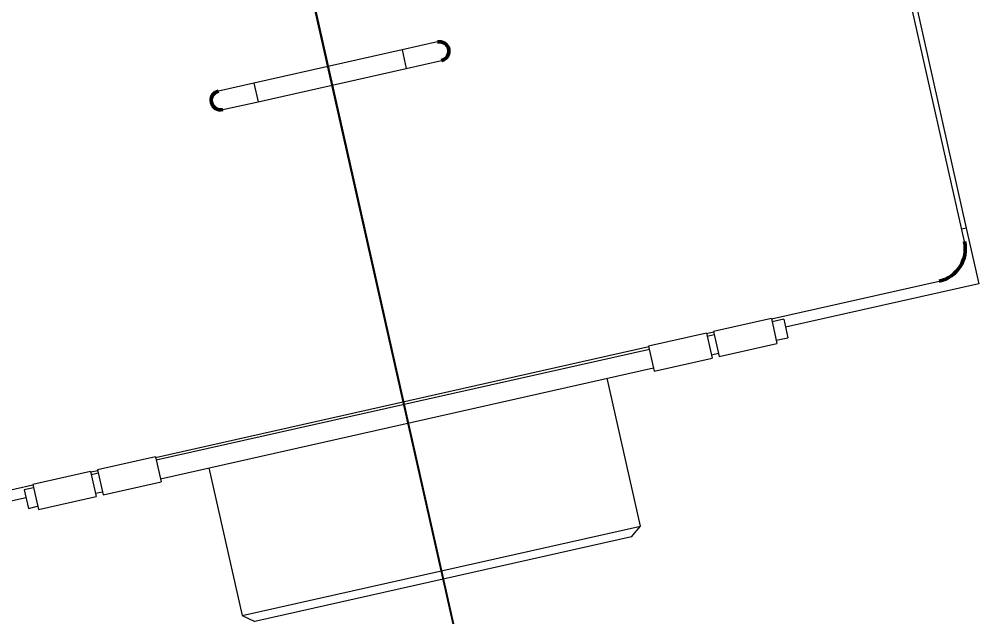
# Model space of a CAD drawing. Header units: inches. Extents: x 0 to 4731, y 0 to 1632.
# Drawn here: x 370.23 to 395.5, y 872.02 to 887.77 of the extents above; entities that cross this region are included whole.
import ezdxf

# ---------------------------------------------------------------- set-up
doc = ezdxf.new("R2010")
doc.units = ezdxf.units.IN
doc.header["$LTSCALE"] = 48
doc.header["$MEASUREMENT"] = 0
doc.linetypes.add('CENTER', pattern=[2, 1.25, -0.25, 0.25, -0.25])
for name, color, linetype, lineweight in [('AM_0', 7, 'Continuous', 50), ('AM_7', 142, 'CENTER', 25), ('Equipment-AM_5', 92, 'Continuous', 25), ('Process-AM_7', 142, 'CENTER', 25)]:
    doc.layers.add(name, color=color, linetype=linetype, lineweight=lineweight)
doc.styles.get("Standard").update_dxf_attribs({"font": 'ROMANS.SHX', "width": 0.7})
doc.dimstyles.new('METSOPOWER_ANSI$2', dxfattribs={"dimtxt": 0.12, "dimasz": 0.12, "dimexe": 0.1, "dimexo": 0.05, "dimgap": 0.06, "dimtad": 1, "dimzin": 12, "dimdsep": 46, "dimlunit": 3, "dimtxsty": 'Standard', "dimcen": 0, "dimclrd": 256, "dimclre": 256, "dimclrt": 140, "dimadec": 0, "dimazin": 2, "dimtp": 0.1, "dimtm": 0.1, "dimtfac": 0.71, "dimtmove": 0, "dimatfit": 3, "dimfxl": 1, "dimtzin": 7, "dimlwd": -1, "dimlwe": -1, "dimarcsym": 1})

# ---------------------------------------------------------------- blocks, each defined once
blk = doc.blocks.new('*D607')
at = {"layer": 'Defpoints', "color": 0, "transparency": 16777216}
for p in [(344.104, 1497.026), (370.467, 921.643), (344.104, 902.08), (381.347, 873.235), (358.464, 844.435)]:
    blk.add_point(p, dxfattribs=at)
at = {"layer": 'Equipment-AM_5', "linetype": 'ByBlock', "transparency": 16777216}
for p, q in [((344.104, 899.68), (344.104, 839.106)), ((381.873, 870.893), (387.924, 843.97))]:
    blk.add_line(p, q, dxfattribs=at)
blk.add_arc((344.104, 1038.938), 195.032, 271.69221, 280.97482, dxfattribs=at)
at = {"layer": 'Equipment-AM_5', "transparency": 16777216}
for points in [[(381.037, 848.413), (381.431, 846.533), (386.872, 848.653)], [(349.878, 843.031), (349.849, 844.951), (344.104, 843.906)]]:
    blk.add_solid(points, dxfattribs=at)
at = {"layer": 'Equipment-AM_5', "color": 140, "transparency": 16777216, "insert": (364.984, 850.821), "char_height": 5.76, "attachment_point": 5, "rotation": 6.3335, "bg_fill": 3, "box_fill_scale": 1.25, "bg_fill_color": 256, "bg_fill_true_color": 13158600, "bg_fill_transparency": 0}
blk.add_mtext('12.7°', dxfattribs=at)

msp = doc.modelspace()

# ---------------------------------------------------------------- linework, layer by layer
at = {"layer": 'AM_0', "lineweight": 18}
for p, q in [((389.019151, 909.640662), (395.17283, 882.261178)), ((395.123823, 881.909187), (390.820359, 901.056533)), ((381.242258, 887.16585), (380.312691, 886.956925)), ((380.312691, 886.956925), (376.410048, 886.079786)), ((380.312691, 886.956925), (380.422334, 886.469095)), ((380.422334, 886.469095), (381.351901, 886.67802)), ((376.51969, 885.591956), (380.422334, 886.469095)), ((376.410048, 886.079786), (375.480481, 885.870861)), ((376.410048, 886.079786), (376.51969, 885.591956)), ((375.590124, 885.383031), (376.51969, 885.591956)), ((395.17283, 882.261178), (395.050872, 882.233768)), ((395.17283, 882.261178), (395.501757, 880.797687)), ((390.041031, 879.869976), (394.461994, 880.86361)), ((395.501757, 880.797687), (390.410027, 879.653294)), ((390.038601, 879.880787), (388.514131, 879.538155)), ((390.038601, 879.880787), (390.186618, 879.222216)), ((390.362682, 879.863944), (390.057788, 879.795417)), ((390.362682, 879.863944), (390.472325, 879.376113)), ((388.331194, 879.497039), (386.806724, 879.154407)), ((388.331194, 879.497039), (388.479211, 878.838468)), ((388.333624, 879.486227), (388.516561, 879.527343)), ((388.514131, 879.538155), (388.662148, 878.879584)), ((388.533318, 879.452785), (388.350382, 879.411669)), ((390.167431, 879.307587), (390.472325, 879.376113)), ((373.820668, 876.224366), (386.809154, 879.143595)), ((386.825911, 879.069036), (373.837426, 876.149807)), ((386.806724, 879.154407), (386.954741, 878.495835)), ((388.662148, 878.879584), (390.186618, 879.222216)), ((386.954741, 878.495835), (388.479211, 878.838468)), ((388.460024, 878.923838), (388.64296, 878.964954)), ((373.947068, 875.661977), (386.935554, 878.581206)), ((386.591042, 874.413686), (385.715978, 878.3071)), ((373.818238, 876.235178), (372.293768, 875.892545)), ((373.818238, 876.235178), (373.966256, 875.576607)), ((372.110832, 875.851429), (370.586362, 875.508797)), ((372.110832, 875.851429), (372.258849, 875.192858)), ((372.113262, 875.840618), (372.296198, 875.881734)), ((372.312956, 875.807175), (372.130019, 875.766059)), ((372.293768, 875.892545), (372.441785, 875.233974)), ((375.227623, 875.949788), (376.102688, 872.056375)), ((366.228807, 874.518056), (370.588792, 875.497985)), ((370.586362, 875.508797), (370.734379, 874.850226)), ((372.441785, 875.233974), (373.966256, 875.576607)), ((370.605549, 875.423427), (370.361634, 875.368605)), ((370.361634, 875.368605), (370.471276, 874.880775)), ((372.239662, 875.278229), (372.422598, 875.319345)), ((370.408978, 875.157956), (365.317248, 874.013564)), ((370.734379, 874.850226), (372.258849, 875.192858)), ((370.471276, 874.880775), (370.715191, 874.935596)), ((376.102688, 872.056375), (386.591042, 874.413686)), ((386.353909, 874.129403), (386.591042, 874.413686)), ((386.353909, 874.129403), (376.438659, 871.9009)), ((376.102688, 872.056375), (376.438659, 871.9009))]:
    msp.add_line(p, q, dxfattribs=at)
at = {"layer": 'AM_0'}
for centre, radius, start, end in [((381.297079, 886.921935), 0.25, 282.6670285, 102.6670285), ((375.535302, 885.626946), 0.25, 102.6670285, 282.6670285), ((394.27012, 881.717313), 0.875, 282.6670285, 12.6670285)]:
    msp.add_arc(centre, radius, start, end, dxfattribs=at)
at = {"layer": 'Process-AM_7'}
msp.add_line((381.346865, 873.235031), (370.466991, 921.642711), dxfattribs=at)

# ---------------------------------------------------------------- next in the draw order: dimensions: what is measured, and where the dimension line sits
at = {"layer": 'Equipment-AM_5'}
dim = msp.add_angular_dim_2l(base=(358.46386, 844.435344), line1=((344.104193, 1497.025576), (344.104193, 902.080392)), line2=((381.346865, 873.235031), (370.466991, 921.642711)), dimstyle='METSOPOWER_ANSI$2', override={"dimscale": 48, "dimdec": 5, "dimadec": 1, "dimtdec": 5, "dimtfill": 1, "dimfrac": 2}, dxfattribs=at)
dim.commit()
dim.dimension.update_dxf_attribs({"geometry": '*D607', "text_midpoint": (364.983905, 850.8212)})

# ---------------------------------------------------------------- next in the draw order: linework, layer by layer
at = {"layer": 'AM_7'}
msp.add_line((370.466991, 921.642711), (391.261922, 829.120097), dxfattribs=at)

doc.saveas('drawing.dxf')
